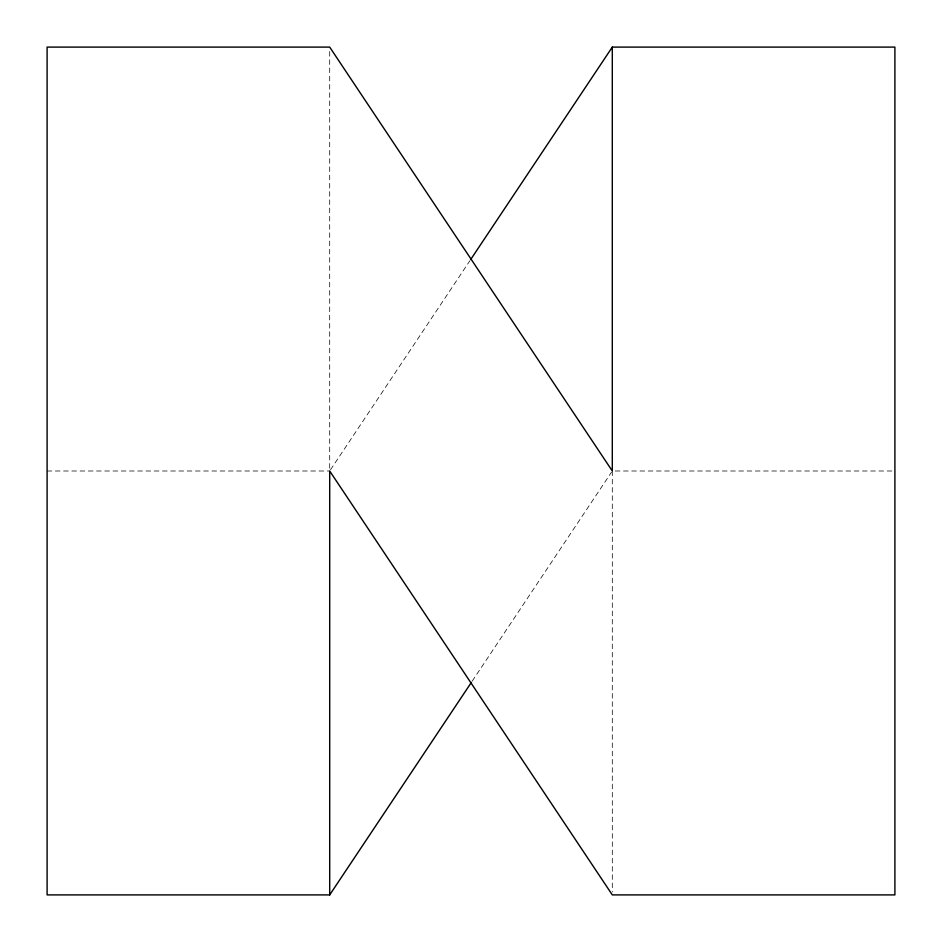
<?xml version="1.0" encoding="UTF-8"?>
<svg xmlns="http://www.w3.org/2000/svg" width="942" height="942" viewBox="0 0 942 942"><rect width="100%" height="100%" fill="white"/><g stroke="black" fill="none" stroke-linecap="round" stroke-linejoin="round"><path stroke-width="0.71" stroke-dasharray="4.71 3.53" d="M330.512 469.775L469.775 260.887M472.225 681.113L611.488 472.225M47.1 471L329.7 471M615.244 471L894.9 471M612.3 471L612.3 891.956M329.7 51.516L329.7 469.528"/><path stroke-width="1.41" d="M470.588 259.662L612.3 47.1L894.9 47.1L894.9 894.9L612.3 894.9L329.7 471L329.7 894.9L47.1 894.9L47.1 47.1L329.7 47.1L612.3 471L612.3 47.1M329.7 894.9L471.412 682.338"/></g></svg>
